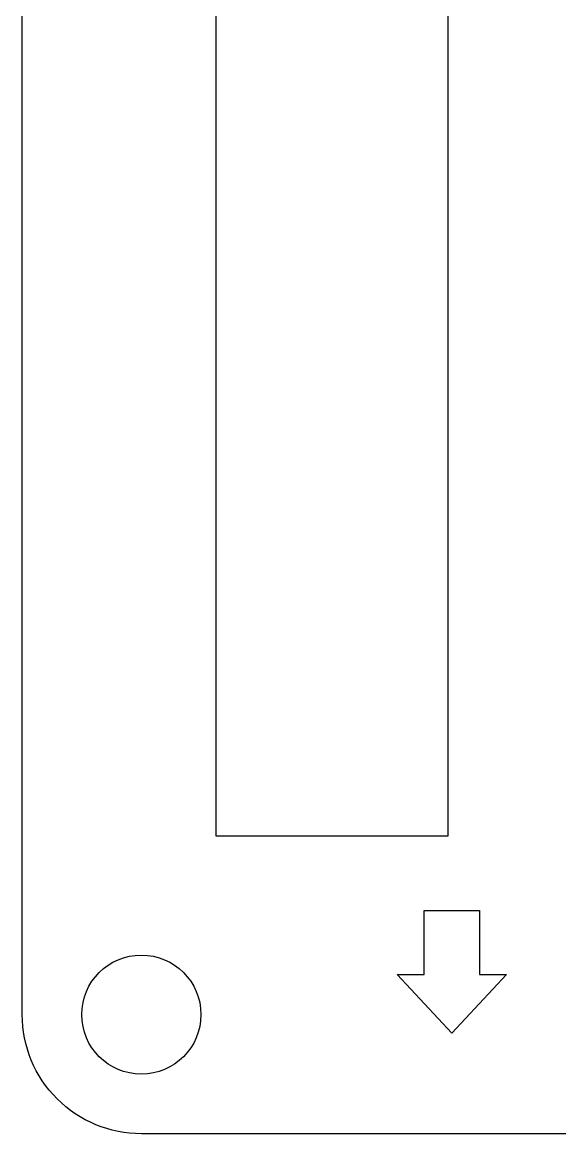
# Model space of a CAD drawing. Header units: millimetres. Extents: x -270 to -4, y 9 to 185.
# Drawn here: x -135.9 to -117.85, y 8.75 to 46.06 of the extents above; entities that cross this region are included whole.
import ezdxf

# ---------------------------------------------------------------- set-up
doc = ezdxf.new("R2010")
doc.units = ezdxf.units.MM
doc.layers.get('0').update_dxf_attribs({"linetype": 'CONTINUOUS'})

msp = doc.modelspace()

# ---------------------------------------------------------------- linework, layer by layer
msp.add_lwpolyline([(-71.95, 62.766), (-71.95, 12.746, -0.414214), (-75.95, 8.746), (-131.9, 8.746, -0.414214), (-135.9, 12.746), (-135.9, 62.766, -0.414214), (-131.9, 66.766), (-75.95, 66.766, -0.414214)], format="xyb", close=True)
for points in [[(-121.6, 56.766), (-129.4, 56.766), (-129.4, 18.746), (-121.6, 18.746)], [(-122.404, 16.241), (-120.548, 16.241), (-120.548, 14.097), (-119.641, 14.097), (-121.476, 12.12), (-123.311, 14.097), (-122.404, 14.097)]]:
    msp.add_lwpolyline(points, close=True)
at = {"extrusion": (0, 0, -1)}
for start, end in [(0, 180), (-180, 0)]:
    msp.add_arc((131.9, 12.746), 2, start, end, dxfattribs=at)

doc.saveas('drawing.dxf')
